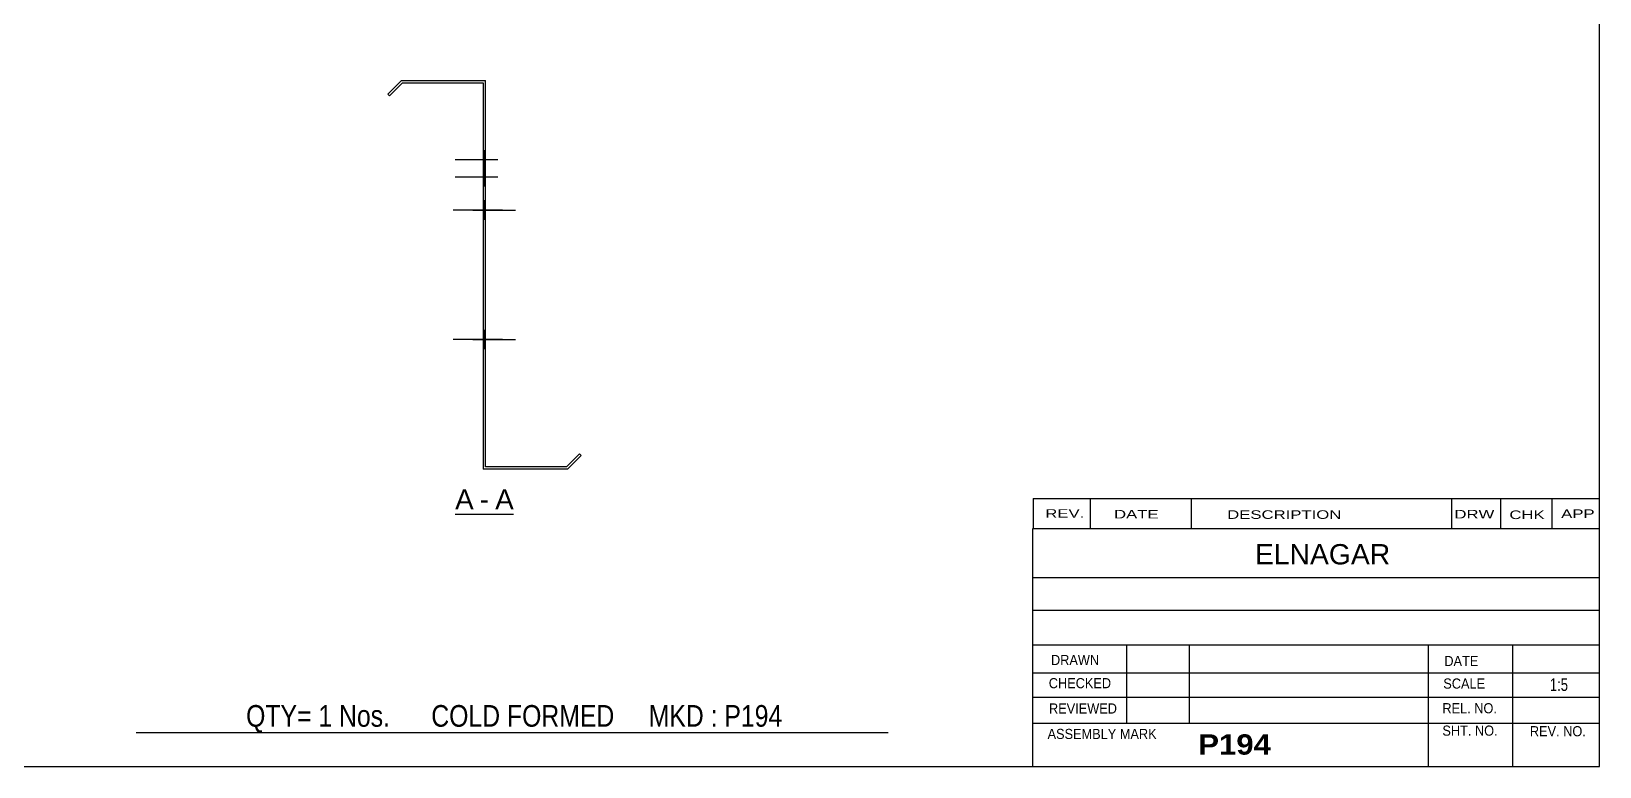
# Model space of a CAD drawing. Header units: millimetres. Extents: x -37 to 365, y -183 to 94.
# Drawn here: x 122.8 to 365.1, y -182.8 to -69.3 of the extents above; entities that cross this region are included whole.
import ezdxf

# ---------------------------------------------------------------- set-up
doc = ezdxf.new("R2010")
doc.units = ezdxf.units.MM
doc.styles.add('Arial', font='ARIAL.TTF', dxfattribs={"height": 0.2})
doc.styles.add('Arial Bold', font='ARIALBD.TTF', dxfattribs={"height": 0.2})
doc.styles.add('Arial Narrow', font='ARIALN.TTF', dxfattribs={"height": 0.2})

# ---------------------------------------------------------------- blocks, each defined once
blk = doc.blocks.new('Unknown-629086003-2321')
at = {"color": 5, "linetype": 'Continuous'}
for p, q in [((365.05, -182.83), (365.05, 94.17)), ((-34.95, -182.83), (365.05, -182.83))]:
    blk.add_line(p, q, dxfattribs=at)
blk = doc.blocks.new('Unknown-629086003-12 - 1248')
at = {"color": 7, "linetype": 'Continuous'}
blk.add_line((188.24, -143.84), (197.27, -143.84), dxfattribs=at)
at = {"color": 0, "linetype": 'Continuous'}
blk.add_wipeout([(191.08, -143.09), (191.08, -139.89), (188.24, -139.89), (188.24, -143.09)], dxfattribs=at)
blk.add_wipeout([(193.47, -143.09), (193.47, -139.89), (192.04, -139.89), (192.04, -143.09)], dxfattribs=at)
at = {"color": 96, "linetype": 'Continuous', "style": 'Arial'}
blk.add_text('A', height=3.06, dxfattribs=at).set_placement((188.24, -143.09))
at = {"color": 0, "linetype": 'Continuous'}
blk.add_wipeout([(197.27, -143.09), (197.27, -139.89), (194.43, -139.89), (194.43, -143.09)], dxfattribs=at)
at = {"color": 96, "linetype": 'Continuous', "style": 'Arial'}
for s, p in [('A', (194.43, -143.09)), ('-', (192.04, -143.09))]:
    blk.add_text(s, height=3.06, dxfattribs=at).set_placement(p)
blk = doc.blocks.new('Bolt-629086003-1256 - 1248')
at = {"linetype": 'Continuous'}
blk.add_hatch(color=3, dxfattribs=at).paths.add_polyline_path([(192.57, -90.42), (192.57, -93.22), (192.93, -93.22), (192.93, -90.42)])
at = {"color": 3, "linetype": 'Continuous'}
for p, q in [((194.83, -91.82), (188.23, -91.82)), ((192.93, -90.42), (192.57, -90.42)), ((192.93, -93.22), (192.57, -93.22))]:
    blk.add_line(p, q, dxfattribs=at)
blk = doc.blocks.new('Bolt-629086003-1264 - 1248')
at = {"linetype": 'Continuous'}
blk.add_hatch(color=3, dxfattribs=at).paths.add_polyline_path([(192.93, -118.29), (192.93, -115.49), (192.57, -115.49), (192.57, -118.29)])
blk.add_hatch(color=3, dxfattribs=at).paths.add_polyline_path([(192.93, -118.29), (192.93, -115.49), (192.57, -115.49), (192.57, -118.29)])
at = {"color": 3, "linetype": 'Continuous'}
for p, q in [((192.57, -115.49), (192.93, -115.49)), ((192.57, -115.49), (192.93, -115.49)), ((191.07, -116.89), (196.57, -116.89)), ((191.07, -116.89), (196.57, -116.89)), ((192.57, -118.29), (192.93, -118.29)), ((192.57, -118.29), (192.93, -118.29))]:
    blk.add_line(p, q, dxfattribs=at)
blk = doc.blocks.new('Part-629086003-1250 - 1248')
at = {"color": 2, "linetype": 'Continuous'}
for p, q in [((179.93, -76.89), (177.81, -79.01)), ((180.08, -77.25), (178.07, -79.27)), ((179.93, -76.89), (192.93, -76.89)), ((180.08, -77.25), (192.57, -77.25)), ((192.57, -77.25), (192.57, -136.89)), ((192.93, -136.53), (192.93, -76.89)), ((177.81, -79.01), (178.07, -79.27)), ((205.42, -136.53), (207.44, -134.52)), ((205.57, -136.89), (207.7, -134.77)), ((207.7, -134.77), (207.44, -134.52)), ((205.57, -136.89), (192.57, -136.89)), ((205.42, -136.53), (192.93, -136.53))]:
    blk.add_line(p, q, dxfattribs=at)
blk = doc.blocks.new('Bolt-629086003-1251 - 1248')
at = {"linetype": 'Continuous'}
for points in [[(192.57, -95.49), (192.57, -98.29), (192.93, -98.29), (192.93, -95.49)], [(192.57, -95.49), (192.57, -98.29), (192.93, -98.29), (192.93, -95.49)], [(192.57, -95.49), (192.57, -98.29), (192.93, -98.29), (192.93, -95.49)], [(192.57, -115.49), (192.57, -118.29), (192.93, -118.29), (192.93, -115.49)], [(192.57, -115.49), (192.57, -118.29), (192.93, -118.29), (192.93, -115.49)], [(192.57, -115.49), (192.57, -118.29), (192.93, -118.29), (192.93, -115.49)]]:
    blk.add_hatch(color=3, dxfattribs=at).paths.add_polyline_path(points)
at = {"color": 3, "linetype": 'Continuous'}
for p, q in [((195.53, -96.89), (187.93, -96.89)), ((195.53, -96.89), (187.93, -96.89)), ((195.53, -96.89), (187.93, -96.89)), ((192.93, -95.49), (192.57, -95.49)), ((192.93, -95.49), (192.57, -95.49)), ((192.93, -95.49), (192.57, -95.49)), ((192.93, -98.29), (192.57, -98.29)), ((192.93, -98.29), (192.57, -98.29)), ((192.93, -98.29), (192.57, -98.29)), ((192.93, -115.49), (192.57, -115.49)), ((192.93, -115.49), (192.57, -115.49)), ((192.93, -115.49), (192.57, -115.49)), ((195.53, -116.89), (187.93, -116.89)), ((195.53, -116.89), (187.93, -116.89)), ((195.53, -116.89), (187.93, -116.89)), ((192.93, -118.29), (192.57, -118.29)), ((192.93, -118.29), (192.57, -118.29)), ((192.93, -118.29), (192.57, -118.29))]:
    blk.add_line(p, q, dxfattribs=at)
blk = doc.blocks.new('Bolt-629086003-1252 - 1248')
at = {"linetype": 'Continuous'}
blk.add_hatch(color=3, dxfattribs=at).paths.add_polyline_path([(192.57, -87.74), (192.57, -90.54), (192.93, -90.54), (192.93, -87.74)])
at = {"color": 3, "linetype": 'Continuous'}
for p, q in [((194.83, -89.14), (188.23, -89.14)), ((192.93, -87.74), (192.57, -87.74)), ((192.93, -90.54), (192.57, -90.54))]:
    blk.add_line(p, q, dxfattribs=at)
blk = doc.blocks.new('Bolt-629086003-1253 - 1248')
at = {"linetype": 'Continuous'}
blk.add_hatch(color=3, dxfattribs=at).paths.add_polyline_path([(192.57, -87.74), (192.57, -90.54), (192.93, -90.54), (192.93, -87.74)])
at = {"color": 3, "linetype": 'Continuous'}
for p, q in [((194.83, -89.14), (188.23, -89.14)), ((192.93, -87.74), (192.57, -87.74)), ((192.93, -90.54), (192.57, -90.54))]:
    blk.add_line(p, q, dxfattribs=at)
blk = doc.blocks.new('Bolt-629086003-1254 - 1248')
at = {"linetype": 'Continuous'}
blk.add_hatch(color=3, dxfattribs=at).paths.add_polyline_path([(192.93, -118.29), (192.93, -115.49), (192.57, -115.49), (192.57, -118.29)])
at = {"color": 3, "linetype": 'Continuous'}
for p, q in [((192.93, -115.49), (192.57, -115.49)), ((194.53, -116.89), (192.57, -116.89)), ((192.93, -118.29), (192.57, -118.29))]:
    blk.add_line(p, q, dxfattribs=at)
blk = doc.blocks.new('Bolt-629086003-1255 - 1248')
at = {"linetype": 'Continuous'}
blk.add_hatch(color=3, dxfattribs=at).paths.add_polyline_path([(192.57, -95.49), (192.57, -98.29), (192.93, -98.29), (192.93, -95.49)])
at = {"color": 3, "linetype": 'Continuous'}
for p, q in [((194.83, -96.89), (188.23, -96.89)), ((192.93, -95.49), (192.57, -95.49)), ((192.93, -98.29), (192.57, -98.29))]:
    blk.add_line(p, q, dxfattribs=at)
blk = doc.blocks.new('Bolt-629086003-1257 - 1248')
at = {"linetype": 'Continuous'}
blk.add_hatch(color=3, dxfattribs=at).paths.add_polyline_path([(192.57, -90.42), (192.57, -93.22), (192.93, -93.22), (192.93, -90.42)])
at = {"color": 3, "linetype": 'Continuous'}
for p, q in [((194.83, -91.82), (188.23, -91.82)), ((192.93, -90.42), (192.57, -90.42)), ((192.93, -93.22), (192.57, -93.22))]:
    blk.add_line(p, q, dxfattribs=at)
blk = doc.blocks.new('Bolt-629086003-1258 - 1248')
at = {"linetype": 'Continuous'}
for points in [[(192.57, -95.49), (192.57, -98.29), (192.93, -98.29), (192.93, -95.49)], [(192.57, -95.49), (192.57, -98.29), (192.93, -98.29), (192.93, -95.49)], [(192.57, -95.49), (192.57, -98.29), (192.93, -98.29), (192.93, -95.49)], [(192.57, -115.49), (192.57, -118.29), (192.93, -118.29), (192.93, -115.49)], [(192.57, -115.49), (192.57, -118.29), (192.93, -118.29), (192.93, -115.49)], [(192.57, -115.49), (192.57, -118.29), (192.93, -118.29), (192.93, -115.49)]]:
    blk.add_hatch(color=3, dxfattribs=at).paths.add_polyline_path(points)
at = {"color": 3, "linetype": 'Continuous'}
for p, q in [((195.53, -96.89), (187.93, -96.89)), ((195.53, -96.89), (187.93, -96.89)), ((195.53, -96.89), (187.93, -96.89)), ((192.93, -95.49), (192.57, -95.49)), ((192.93, -95.49), (192.57, -95.49)), ((192.93, -95.49), (192.57, -95.49)), ((192.93, -98.29), (192.57, -98.29)), ((192.93, -98.29), (192.57, -98.29)), ((192.93, -98.29), (192.57, -98.29)), ((192.93, -115.49), (192.57, -115.49)), ((192.93, -115.49), (192.57, -115.49)), ((192.93, -115.49), (192.57, -115.49)), ((195.53, -116.89), (187.93, -116.89)), ((195.53, -116.89), (187.93, -116.89)), ((195.53, -116.89), (187.93, -116.89)), ((192.93, -118.29), (192.57, -118.29)), ((192.93, -118.29), (192.57, -118.29)), ((192.93, -118.29), (192.57, -118.29))]:
    blk.add_line(p, q, dxfattribs=at)
blk = doc.blocks.new('Bolt-629086003-1259 - 1248')
at = {"linetype": 'Continuous'}
blk.add_hatch(color=3, dxfattribs=at).paths.add_polyline_path([(192.93, -118.29), (192.93, -115.49), (192.57, -115.49), (192.57, -118.29)])
at = {"color": 3, "linetype": 'Continuous'}
for p, q in [((192.93, -115.49), (192.57, -115.49)), ((194.53, -116.89), (192.57, -116.89)), ((192.93, -118.29), (192.57, -118.29))]:
    blk.add_line(p, q, dxfattribs=at)
blk = doc.blocks.new('Bolt-629086003-1260 - 1248')
at = {"linetype": 'Continuous'}
for points in [[(192.93, -98.29), (192.93, -95.49), (192.57, -95.49), (192.57, -98.29)], [(192.93, -118.29), (192.93, -115.49), (192.57, -115.49), (192.57, -118.29)]]:
    blk.add_hatch(color=3, dxfattribs=at).paths.add_polyline_path(points)
at = {"color": 3, "linetype": 'Continuous'}
for p, q in [((192.93, -96.89), (188.57, -96.89)), ((192.93, -95.49), (192.57, -95.49)), ((192.93, -98.29), (192.57, -98.29)), ((192.93, -115.49), (192.57, -115.49)), ((192.93, -116.89), (188.57, -116.89)), ((192.93, -118.29), (192.57, -118.29))]:
    blk.add_line(p, q, dxfattribs=at)
blk = doc.blocks.new('Bolt-629086003-1261 - 1248')
at = {"linetype": 'Continuous'}
blk.add_hatch(color=3, dxfattribs=at).paths.add_polyline_path([(192.57, -95.49), (192.57, -98.29), (192.93, -98.29), (192.93, -95.49)])
at = {"color": 3, "linetype": 'Continuous'}
for p, q in [((194.83, -96.89), (188.23, -96.89)), ((192.93, -95.49), (192.57, -95.49)), ((192.93, -98.29), (192.57, -98.29))]:
    blk.add_line(p, q, dxfattribs=at)
blk = doc.blocks.new('Bolt-629086003-1262 - 1248')
at = {"linetype": 'Continuous'}
blk.add_hatch(color=3, dxfattribs=at).paths.add_polyline_path([(192.93, -118.29), (192.93, -115.49), (192.57, -115.49), (192.57, -118.29)])
blk.add_hatch(color=3, dxfattribs=at).paths.add_polyline_path([(192.93, -118.29), (192.93, -115.49), (192.57, -115.49), (192.57, -118.29)])
at = {"color": 3, "linetype": 'Continuous'}
for p, q in [((192.57, -115.49), (192.93, -115.49)), ((192.57, -115.49), (192.93, -115.49)), ((191.07, -116.89), (196.57, -116.89)), ((191.07, -116.89), (196.57, -116.89)), ((192.57, -118.29), (192.93, -118.29)), ((192.57, -118.29), (192.93, -118.29))]:
    blk.add_line(p, q, dxfattribs=at)
blk = doc.blocks.new('Bolt-629086003-1263 - 1248')
at = {"linetype": 'Continuous'}
blk.add_hatch(color=3, dxfattribs=at).paths.add_polyline_path([(192.93, -118.29), (192.93, -115.49), (192.57, -115.49), (192.57, -118.29)])
blk.add_hatch(color=3, dxfattribs=at).paths.add_polyline_path([(192.93, -118.29), (192.93, -115.49), (192.57, -115.49), (192.57, -118.29)])
at = {"color": 3, "linetype": 'Continuous'}
for p, q in [((192.57, -115.49), (192.93, -115.49)), ((192.57, -115.49), (192.93, -115.49)), ((191.07, -116.89), (196.57, -116.89)), ((191.07, -116.89), (196.57, -116.89)), ((192.57, -118.29), (192.93, -118.29)), ((192.57, -118.29), (192.93, -118.29))]:
    blk.add_line(p, q, dxfattribs=at)
blk = doc.blocks.new('Bolt-629086003-1265 - 1248')
at = {"linetype": 'Continuous'}
blk.add_hatch(color=3, dxfattribs=at).paths.add_polyline_path([(192.93, -118.29), (192.93, -115.49), (192.57, -115.49), (192.57, -118.29)])
blk.add_hatch(color=3, dxfattribs=at).paths.add_polyline_path([(192.93, -118.29), (192.93, -115.49), (192.57, -115.49), (192.57, -118.29)])
at = {"color": 3, "linetype": 'Continuous'}
for p, q in [((192.57, -115.49), (192.93, -115.49)), ((192.57, -115.49), (192.93, -115.49)), ((191.07, -116.89), (196.57, -116.89)), ((191.07, -116.89), (196.57, -116.89)), ((192.57, -118.29), (192.93, -118.29)), ((192.57, -118.29), (192.93, -118.29))]:
    blk.add_line(p, q, dxfattribs=at)
blk = doc.blocks.new('Bolt-629086003-1266 - 1248')
at = {"linetype": 'Continuous'}
blk.add_hatch(color=3, dxfattribs=at).paths.add_polyline_path([(192.57, -95.49), (192.57, -98.29), (192.93, -98.29), (192.93, -95.49)])
at = {"color": 3, "linetype": 'Continuous'}
for p, q in [((194.83, -96.89), (188.23, -96.89)), ((192.93, -95.49), (192.57, -95.49)), ((192.93, -98.29), (192.57, -98.29))]:
    blk.add_line(p, q, dxfattribs=at)
blk = doc.blocks.new('Bolt-629086003-1267 - 1248')
at = {"linetype": 'Continuous'}
blk.add_hatch(color=3, dxfattribs=at).paths.add_polyline_path([(192.93, -118.29), (192.93, -115.49), (192.57, -115.49), (192.57, -118.29)])
at = {"color": 3, "linetype": 'Continuous'}
for p, q in [((192.93, -115.49), (192.57, -115.49)), ((194.53, -116.89), (192.57, -116.89)), ((192.93, -118.29), (192.57, -118.29))]:
    blk.add_line(p, q, dxfattribs=at)
blk = doc.blocks.new('Bolt-629086003-1268 - 1248')
at = {"linetype": 'Continuous'}
blk.add_hatch(color=3, dxfattribs=at).paths.add_polyline_path([(192.57, -95.49), (192.57, -98.29), (192.93, -98.29), (192.93, -95.49)])
blk.add_hatch(color=3, dxfattribs=at).paths.add_polyline_path([(192.57, -95.49), (192.57, -98.29), (192.93, -98.29), (192.93, -95.49)])
at = {"color": 3, "linetype": 'Continuous'}
for p, q in [((190.97, -96.89), (197.57, -96.89)), ((190.97, -96.89), (197.57, -96.89)), ((192.57, -95.49), (192.93, -95.49)), ((192.57, -95.49), (192.93, -95.49)), ((192.57, -98.29), (192.93, -98.29)), ((192.57, -98.29), (192.93, -98.29))]:
    blk.add_line(p, q, dxfattribs=at)
blk = doc.blocks.new('Bolt-629086003-1269 - 1248')
at = {"linetype": 'Continuous'}
blk.add_hatch(color=3, dxfattribs=at).paths.add_polyline_path([(192.57, -115.49), (192.57, -118.29), (192.93, -118.29), (192.93, -115.49)])
blk.add_hatch(color=3, dxfattribs=at).paths.add_polyline_path([(192.57, -115.49), (192.57, -118.29), (192.93, -118.29), (192.93, -115.49)])
at = {"color": 3, "linetype": 'Continuous'}
for p, q in [((192.57, -115.49), (192.93, -115.49)), ((192.57, -115.49), (192.93, -115.49)), ((190.97, -116.89), (197.57, -116.89)), ((190.97, -116.89), (197.57, -116.89)), ((192.57, -118.29), (192.93, -118.29)), ((192.57, -118.29), (192.93, -118.29))]:
    blk.add_line(p, q, dxfattribs=at)
blk = doc.blocks.new('Bolt-629086003-1270 - 1248')
at = {"linetype": 'Continuous'}
blk.add_hatch(color=3, dxfattribs=at).paths.add_polyline_path([(192.57, -95.49), (192.57, -98.29), (192.93, -98.29), (192.93, -95.49)])
at = {"color": 3, "linetype": 'Continuous'}
for p, q in [((194.83, -96.89), (188.23, -96.89)), ((192.93, -95.49), (192.57, -95.49)), ((192.93, -98.29), (192.57, -98.29))]:
    blk.add_line(p, q, dxfattribs=at)
blk = doc.blocks.new('Bolt-629086003-1271 - 1248')
at = {"linetype": 'Continuous'}
blk.add_hatch(color=3, dxfattribs=at).paths.add_polyline_path([(192.93, -118.29), (192.93, -115.49), (192.57, -115.49), (192.57, -118.29)])
at = {"color": 3, "linetype": 'Continuous'}
for p, q in [((192.93, -115.49), (192.57, -115.49)), ((194.53, -116.89), (192.57, -116.89)), ((192.93, -118.29), (192.57, -118.29))]:
    blk.add_line(p, q, dxfattribs=at)
blk = doc.blocks.new('Bolt-629086003-1272 - 1248')
at = {"linetype": 'Continuous'}
blk.add_hatch(color=3, dxfattribs=at).paths.add_polyline_path([(192.57, -95.49), (192.57, -98.29), (192.93, -98.29), (192.93, -95.49)])
blk.add_hatch(color=3, dxfattribs=at).paths.add_polyline_path([(192.57, -95.49), (192.57, -98.29), (192.93, -98.29), (192.93, -95.49)])
at = {"color": 3, "linetype": 'Continuous'}
for p, q in [((190.97, -96.89), (197.57, -96.89)), ((190.97, -96.89), (197.57, -96.89)), ((192.57, -95.49), (192.93, -95.49)), ((192.57, -95.49), (192.93, -95.49)), ((192.57, -98.29), (192.93, -98.29)), ((192.57, -98.29), (192.93, -98.29))]:
    blk.add_line(p, q, dxfattribs=at)
blk = doc.blocks.new('Bolt-629086003-1273 - 1248')
at = {"linetype": 'Continuous'}
blk.add_hatch(color=3, dxfattribs=at).paths.add_polyline_path([(192.57, -115.49), (192.57, -118.29), (192.93, -118.29), (192.93, -115.49)])
blk.add_hatch(color=3, dxfattribs=at).paths.add_polyline_path([(192.57, -115.49), (192.57, -118.29), (192.93, -118.29), (192.93, -115.49)])
at = {"color": 3, "linetype": 'Continuous'}
for p, q in [((192.57, -115.49), (192.93, -115.49)), ((192.57, -115.49), (192.93, -115.49)), ((190.97, -116.89), (197.57, -116.89)), ((190.97, -116.89), (197.57, -116.89)), ((192.57, -118.29), (192.93, -118.29)), ((192.57, -118.29), (192.93, -118.29))]:
    blk.add_line(p, q, dxfattribs=at)
blk = doc.blocks.new('Bolt-629086003-1274 - 1248')
at = {"linetype": 'Continuous'}
blk.add_hatch(color=3, dxfattribs=at).paths.add_polyline_path([(192.93, -118.29), (192.93, -115.49), (192.57, -115.49), (192.57, -118.29)])
blk.add_hatch(color=3, dxfattribs=at).paths.add_polyline_path([(192.93, -118.29), (192.93, -115.49), (192.57, -115.49), (192.57, -118.29)])
at = {"color": 3, "linetype": 'Continuous'}
for p, q in [((192.57, -115.49), (192.93, -115.49)), ((192.57, -115.49), (192.93, -115.49)), ((191.07, -116.89), (196.57, -116.89)), ((191.07, -116.89), (196.57, -116.89)), ((192.57, -118.29), (192.93, -118.29)), ((192.57, -118.29), (192.93, -118.29))]:
    blk.add_line(p, q, dxfattribs=at)
blk = doc.blocks.new('CBS_CALLOFF-629086003-2402')
at = {"color": 7, "linetype": 'Continuous'}
blk.add_line((138.93, -177.56), (255.16, -177.58), dxfattribs=at)
at = {"color": 3, "linetype": 'Continuous', "style": 'Arial Narrow'}
blk.add_text('QTY= 1 Nos.      COLD FORMED     MKD : P194', height=3.3405, dxfattribs=at).set_placement((155.94, -176.67))
blk = doc.blocks.new('CBS_NAME_BLOG-629086003-2403')
at = {"color": 7, "linetype": 'Continuous'}
for p, q in [((277.46, -146.08), (364.98, -146.08)), ((277.46, -182.79), (277.46, -146.08)), ((277.46, -153.62), (364.98, -153.62)), ((277.53, -158.67), (365.05, -158.67)), ((277.46, -164.05), (364.98, -164.05)), ((291.99, -176.15), (291.99, -164.05)), ((301.67, -176.13), (301.67, -164.06)), ((338.59, -182.79), (338.59, -164.06)), ((351.64, -182.79), (351.64, -164.05)), ((277.47, -168.34), (365.05, -168.33)), ((277.46, -172.09), (364.98, -172.09)), ((277.46, -176.13), (364.98, -176.13)), ((277.46, -182.83), (365.05, -182.83))]:
    blk.add_line(p, q, dxfattribs=at)
at = {"color": 3, "linetype": 'Continuous', "style": 'Arial'}
blk.add_text('ELNAGAR', height=3.133, dxfattribs=at).set_placement((311.79, -151.61))
at = {"color": 3, "linetype": 'Continuous'}
for s, height, style, width, p in [('DRAWN', 1.566, 'Arial', 0.9, (280.29, -167.15)), ('DATE', 1.566, 'Arial', 0.9, (341.06, -167.31)), ('CHECKED', 1.566, 'Arial', 0.9, (279.95, -170.73)), ('SCALE', 1.566, 'Arial', 0.9, (340.9, -170.79)), ('1:5', 1.957, 'Arial Narrow', 0.9, (357.36, -171.15)), ('REVIEWED', 1.566, 'Arial', 0.9, (279.98, -174.64)), ('REL. NO.', 1.566, 'Arial', 0.9, (340.76, -174.6)), ('SHT. NO.', 1.566, 'Arial', 0.9, (340.76, -178.06)), ('REV. NO.', 1.566, 'Arial', 0.9, (354.28, -178.15)), ('ASSEMBLY MARK', 1.5663, 'Arial', 0.9, (279.76, -178.57)), ('P194', 3.131, 'Arial Bold', 1.1, (303.04, -180.98))]:
    blk.add_text(s, height=height, dxfattribs=dict(at, style=style, width=width)).set_placement(p)
blk = doc.blocks.new('CBS_REVISION-629086003-2404')
at = {"color": 7, "linetype": 'Continuous'}
for p, q in [((277.55, -141.45), (365.05, -141.45)), ((277.55, -141.45), (277.55, -146.08)), ((286.34, -141.45), (286.34, -146.08)), ((301.94, -141.45), (301.94, -146.02)), ((342.19, -141.45), (342.19, -146.08)), ((349.73, -141.45), (349.73, -146.08)), ((357.68, -141.45), (357.68, -146.08)), ((277.55, -146.08), (365.04, -146.08))]:
    blk.add_line(p, q, dxfattribs=at)
at = {"color": 7, "style": 'Arial Narrow', "width": 1.7}
for s, height, p in [('REV.', 1.326, (279.41, -144.41)), ('DATE', 1.326, (290.03, -144.52)), ('DESCRIPTION', 1.3257, (307.51, -144.58)), ('DRW', 1.326, (342.62, -144.52)), ('CHK', 1.326, (351.11, -144.61)), ('APP', 1.326, (359.11, -144.45))]:
    blk.add_text(s, height=height, dxfattribs=at).set_placement(p)

msp = doc.modelspace()

# ---------------------------------------------------------------- block references
for name in ['Unknown-629086003-2321', 'Part-629086003-1250 - 1248', 'Bolt-629086003-1252 - 1248', 'Bolt-629086003-1253 - 1248', 'Bolt-629086003-1256 - 1248', 'Bolt-629086003-1257 - 1248', 'Bolt-629086003-1251 - 1248', 'Bolt-629086003-1258 - 1248', 'Bolt-629086003-1255 - 1248', 'Bolt-629086003-1261 - 1248', 'Bolt-629086003-1266 - 1248', 'Bolt-629086003-1270 - 1248', 'Bolt-629086003-1260 - 1248', 'Bolt-629086003-1268 - 1248', 'Bolt-629086003-1272 - 1248', 'Bolt-629086003-1269 - 1248', 'Bolt-629086003-1273 - 1248', 'Bolt-629086003-1264 - 1248', 'Bolt-629086003-1262 - 1248', 'Bolt-629086003-1263 - 1248', 'Bolt-629086003-1265 - 1248', 'Bolt-629086003-1274 - 1248', 'Bolt-629086003-1254 - 1248', 'Bolt-629086003-1259 - 1248', 'Bolt-629086003-1267 - 1248', 'Bolt-629086003-1271 - 1248', 'CBS_REVISION-629086003-2404', 'CBS_NAME_BLOG-629086003-2403', 'CBS_CALLOFF-629086003-2402']:
    msp.add_blockref(name, (0, 0))

# ---------------------------------------------------------------- next in the draw order: block references
msp.add_blockref('Unknown-629086003-12 - 1248', (0, 0))

doc.saveas('drawing.dxf')
